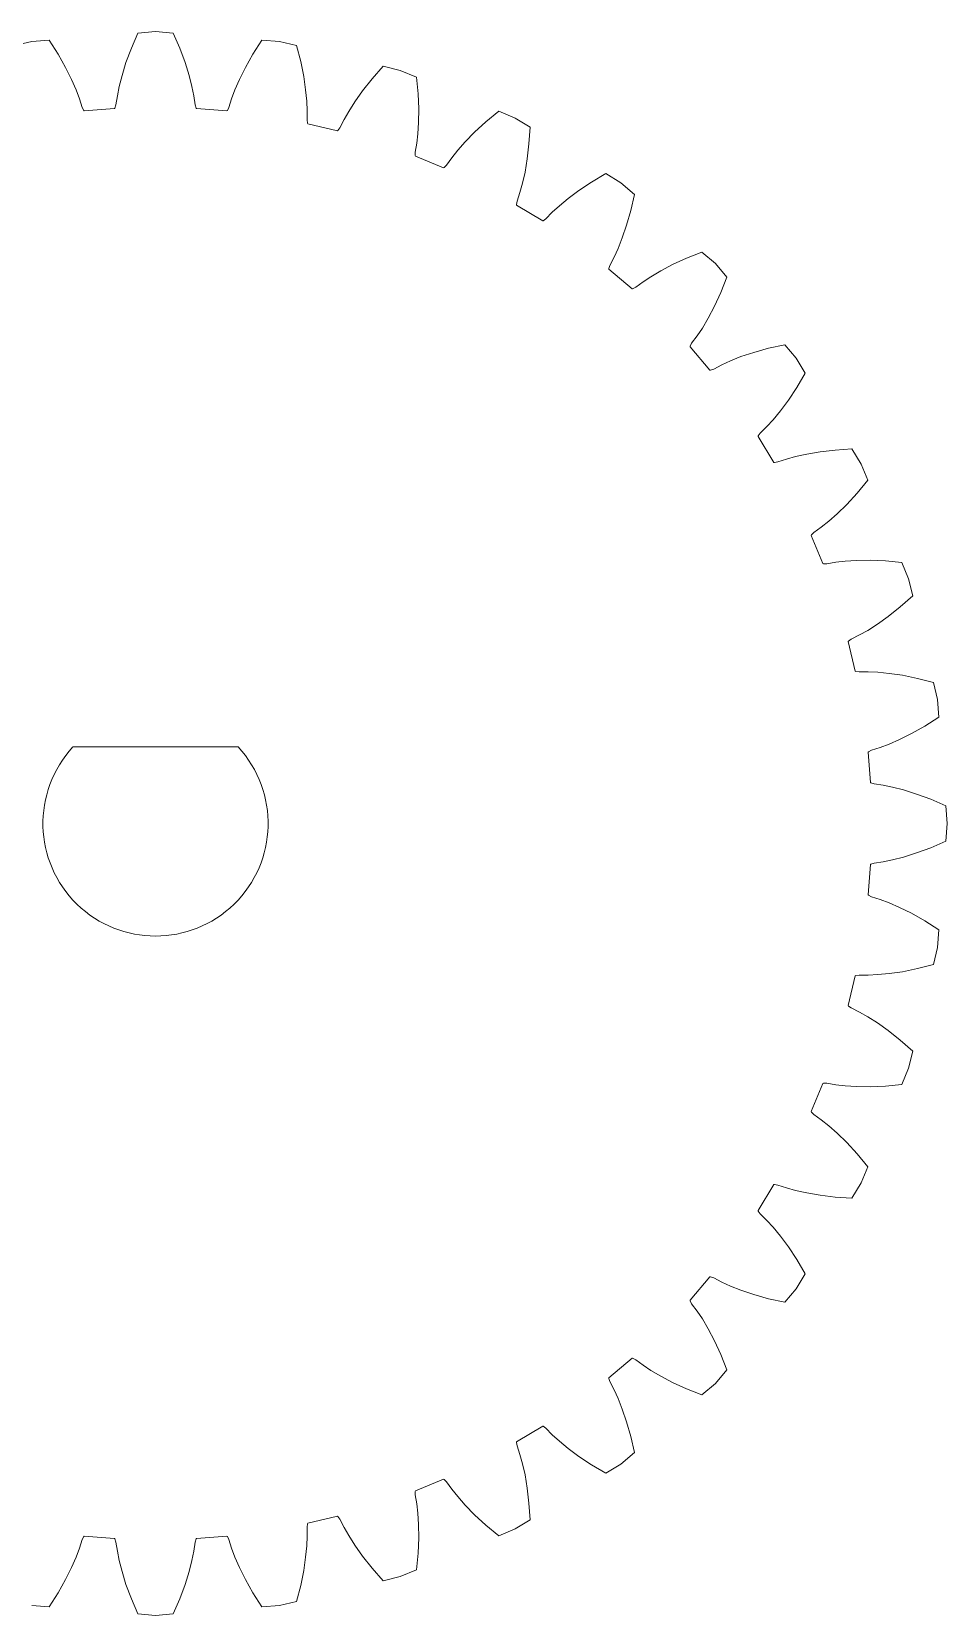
# Model space of a CAD drawing. Header units: inches. Extents: x -0.9 to 14.1, y -1.3 to 4.4.
# Drawn here: x 5.321 to 6.338, y -0.926 to 0.833 of the extents above; entities that cross this region are included whole.
import ezdxf

# ---------------------------------------------------------------- set-up
doc = ezdxf.new("R2010")
doc.units = ezdxf.units.IN
doc.header["$MEASUREMENT"] = 0

msp = doc.modelspace()

# ---------------------------------------------------------------- linework, layer by layer
at = {"color": 1, "lineweight": 5}
for p, q in [((5.4391, 0.8312), (5.4318, 0.8143)), ((5.4586, 0.8328), (5.4391, 0.8312)), ((5.4781, 0.8312), (5.4586, 0.8328)), ((5.4854, 0.8143), (5.4781, 0.8312)), ((5.3211, 0.8219), (5.302, 0.8174)), ((5.3406, 0.8235), (5.3211, 0.8219)), ((5.3505, 0.8079), (5.3406, 0.8235)), ((5.4318, 0.8143), (5.4258, 0.7984)), ((5.4914, 0.7984), (5.4854, 0.8143)), ((5.5766, 0.8235), (5.5667, 0.8079)), ((5.5961, 0.8219), (5.5766, 0.8235)), ((5.6152, 0.8174), (5.5961, 0.8219)), ((5.6198, 0.7995), (5.6152, 0.8174)), ((5.3588, 0.7931), (5.3505, 0.8079)), ((5.3654, 0.7798), (5.3588, 0.7931)), ((5.4258, 0.7984), (5.4214, 0.7842)), ((5.4958, 0.7842), (5.4914, 0.7984)), ((5.5584, 0.7931), (5.5518, 0.7798)), ((5.5667, 0.8079), (5.5584, 0.7931)), ((5.6231, 0.7828), (5.6198, 0.7995)), ((5.7112, 0.7943), (5.6991, 0.7805)), ((5.7303, 0.7897), (5.7112, 0.7943)), ((5.3704, 0.7681), (5.3654, 0.7798)), ((5.4214, 0.7842), (5.4182, 0.7719)), ((5.499, 0.7719), (5.4958, 0.7842)), ((5.5518, 0.7798), (5.5468, 0.7681)), ((5.6253, 0.7681), (5.6231, 0.7828)), ((5.6991, 0.7805), (5.6885, 0.7671)), ((5.7484, 0.7822), (5.7303, 0.7897)), ((5.7501, 0.7639), (5.7484, 0.7822)), ((5.3741, 0.7583), (5.3704, 0.7681)), ((5.3771, 0.7486), (5.3741, 0.7583)), ((5.4162, 0.7616), (5.4147, 0.7515)), ((5.4182, 0.7719), (5.4162, 0.7616)), ((5.501, 0.7616), (5.499, 0.7719)), ((5.5025, 0.7515), (5.501, 0.7616)), ((5.5431, 0.7583), (5.5401, 0.7486)), ((5.5468, 0.7681), (5.5431, 0.7583)), ((5.6265, 0.7555), (5.6253, 0.7681)), ((5.6885, 0.7671), (5.6799, 0.755)), ((5.7508, 0.7469), (5.7501, 0.7639)), ((5.3789, 0.7452), (5.3771, 0.7486)), ((5.3793, 0.7448), (5.3789, 0.7452)), ((5.4131, 0.7475), (5.3793, 0.7448)), ((5.4135, 0.7479), (5.4131, 0.7475)), ((5.4147, 0.7515), (5.4135, 0.7479)), ((5.5037, 0.7479), (5.5025, 0.7515)), ((5.5041, 0.7475), (5.5037, 0.7479)), ((5.5379, 0.7448), (5.5041, 0.7475)), ((5.5384, 0.7452), (5.5379, 0.7448)), ((5.5401, 0.7486), (5.5384, 0.7452)), ((5.6269, 0.745), (5.6265, 0.7555)), ((5.6268, 0.7348), (5.6269, 0.745)), ((5.6731, 0.7443), (5.6679, 0.7351)), ((5.6799, 0.755), (5.6731, 0.7443)), ((5.7507, 0.732), (5.7508, 0.7469)), ((5.8397, 0.7444), (5.8255, 0.7327)), ((5.8578, 0.7369), (5.8397, 0.7444)), ((5.6274, 0.7311), (5.6268, 0.7348)), ((5.6277, 0.7306), (5.6274, 0.7311)), ((5.6607, 0.7226), (5.6277, 0.7306)), ((5.6612, 0.723), (5.6607, 0.7226)), ((5.6634, 0.726), (5.6612, 0.723)), ((5.6679, 0.7351), (5.6634, 0.726)), ((5.7499, 0.7194), (5.7507, 0.732)), ((5.8129, 0.7212), (5.8026, 0.7105)), ((5.8255, 0.7327), (5.8129, 0.7212)), ((5.8745, 0.7267), (5.8578, 0.7369)), ((5.8733, 0.7083), (5.8745, 0.7267)), ((5.747, 0.6989), (5.7487, 0.7089)), ((5.7487, 0.7089), (5.7499, 0.7194)), ((5.8026, 0.7105), (5.7942, 0.701)), ((5.8713, 0.6914), (5.8733, 0.7083)), ((5.7469, 0.6951), (5.747, 0.6989)), ((5.7472, 0.6945), (5.7469, 0.6951)), ((5.7785, 0.6816), (5.7472, 0.6945)), ((5.7876, 0.6928), (5.7818, 0.6845)), ((5.7942, 0.701), (5.7876, 0.6928)), ((5.8689, 0.6768), (5.8713, 0.6914)), ((5.7791, 0.6818), (5.7785, 0.6816)), ((5.7818, 0.6845), (5.7791, 0.6818)), ((5.8661, 0.6644), (5.8689, 0.6768)), ((5.9587, 0.6751), (5.9428, 0.6657)), ((5.9754, 0.6648), (5.9587, 0.6751)), ((5.86, 0.6446), (5.8633, 0.6542)), ((5.8633, 0.6542), (5.8661, 0.6644)), ((5.9287, 0.6563), (5.9167, 0.6474)), ((5.9428, 0.6657), (5.9287, 0.6563)), ((5.9903, 0.6521), (5.9754, 0.6648)), ((5.9863, 0.6342), (5.9903, 0.6521)), ((5.8594, 0.6409), (5.86, 0.6446)), ((5.8595, 0.6403), (5.8594, 0.6409)), ((5.8885, 0.6226), (5.8595, 0.6403)), ((5.907, 0.6393), (5.8992, 0.6322)), ((5.9167, 0.6474), (5.907, 0.6393)), ((5.9817, 0.6178), (5.9863, 0.6342)), ((5.8891, 0.6227), (5.8885, 0.6226)), ((5.8921, 0.6249), (5.8891, 0.6227)), ((5.8992, 0.6322), (5.8921, 0.6249)), ((5.9769, 0.6037), (5.9817, 0.6178)), ((5.9723, 0.5919), (5.9769, 0.6037)), ((5.9632, 0.5733), (5.9679, 0.5823)), ((5.9679, 0.5823), (5.9723, 0.5919)), ((6.0483, 0.5812), (6.0328, 0.5741)), ((6.0654, 0.588), (6.0483, 0.5812)), ((6.0803, 0.5752), (6.0654, 0.588)), ((5.962, 0.5697), (5.9632, 0.5733)), ((5.962, 0.5691), (5.962, 0.5697)), ((5.9878, 0.5471), (5.962, 0.5691)), ((6.0197, 0.5672), (6.0087, 0.5607)), ((6.0328, 0.5741), (6.0197, 0.5672)), ((6.093, 0.5603), (6.0803, 0.5752)), ((5.9884, 0.5471), (5.9878, 0.5471)), ((5.9918, 0.5489), (5.9884, 0.5471)), ((6, 0.5549), (5.9918, 0.5489)), ((6.0087, 0.5607), (6, 0.5549)), ((6.0862, 0.5432), (6.093, 0.5603)), ((6.0723, 0.5146), (6.0792, 0.5278)), ((6.0792, 0.5278), (6.0862, 0.5432)), ((6.0658, 0.5037), (6.0723, 0.5146)), ((6.0539, 0.4868), (6.06, 0.4949)), ((6.06, 0.4949), (6.0658, 0.5037)), ((6.0521, 0.4828), (6.0522, 0.4834)), ((6.0742, 0.457), (6.0521, 0.4828)), ((6.0522, 0.4834), (6.0539, 0.4868)), ((6.1228, 0.4766), (6.1087, 0.4719)), ((6.1392, 0.4812), (6.1228, 0.4766)), ((6.1572, 0.4852), (6.1392, 0.4812)), ((6.1699, 0.4703), (6.1572, 0.4852)), ((6.0784, 0.4581), (6.0748, 0.4569)), ((6.0874, 0.4628), (6.0784, 0.4581)), ((6.0969, 0.4672), (6.0874, 0.4628)), ((6.1087, 0.4719), (6.0969, 0.4672)), ((6.1801, 0.4536), (6.1699, 0.4703)), ((6.0748, 0.4569), (6.0742, 0.457)), ((6.1708, 0.4378), (6.1801, 0.4536)), ((6.1525, 0.4117), (6.1613, 0.4236)), ((6.1613, 0.4236), (6.1708, 0.4378)), ((6.1444, 0.4019), (6.1525, 0.4117)), ((6.1278, 0.384), (6.13, 0.3871)), ((6.13, 0.3871), (6.1373, 0.3942)), ((6.1373, 0.3942), (6.1444, 0.4019)), ((6.1276, 0.3834), (6.1278, 0.384)), ((6.1453, 0.3545), (6.1276, 0.3834)), ((6.2317, 0.3694), (6.2134, 0.3682)), ((6.242, 0.3527), (6.2317, 0.3694)), ((6.1459, 0.3543), (6.1453, 0.3545)), ((6.1497, 0.355), (6.1459, 0.3543)), ((6.1593, 0.3582), (6.1497, 0.355)), ((6.1694, 0.361), (6.1593, 0.3582)), ((6.1818, 0.3638), (6.1694, 0.361)), ((6.1965, 0.3663), (6.1818, 0.3638)), ((6.2134, 0.3682), (6.1965, 0.3663)), ((6.2495, 0.3346), (6.242, 0.3527)), ((6.2377, 0.3204), (6.2495, 0.3346)), ((6.2262, 0.3079), (6.2377, 0.3204)), ((6.2156, 0.2975), (6.2262, 0.3079)), ((6.1896, 0.2767), (6.1978, 0.2826)), ((6.1978, 0.2826), (6.2061, 0.2891)), ((6.2061, 0.2891), (6.2156, 0.2975)), ((6.1866, 0.2735), (6.1869, 0.274)), ((6.1996, 0.2421), (6.1866, 0.2735)), ((6.1869, 0.274), (6.1896, 0.2767)), ((6.2002, 0.2419), (6.1996, 0.2421)), ((6.204, 0.2419), (6.2002, 0.2419)), ((6.214, 0.2436), (6.204, 0.2419)), ((6.2244, 0.2448), (6.214, 0.2436)), ((6.2371, 0.2456), (6.2244, 0.2448)), ((6.252, 0.2458), (6.2371, 0.2456)), ((6.269, 0.2451), (6.252, 0.2458)), ((6.2873, 0.2433), (6.269, 0.2451)), ((6.2948, 0.2252), (6.2873, 0.2433)), ((6.2994, 0.2062), (6.2948, 0.2252)), ((6.2722, 0.1834), (6.2855, 0.194)), ((6.2855, 0.194), (6.2994, 0.2062)), ((6.2601, 0.1748), (6.2722, 0.1834)), ((6.228, 0.1561), (6.2311, 0.1584)), ((6.2311, 0.1584), (6.2402, 0.1629)), ((6.2402, 0.1629), (6.2494, 0.168)), ((6.2494, 0.168), (6.2601, 0.1748)), ((6.2277, 0.1556), (6.228, 0.1561)), ((6.2356, 0.1226), (6.2277, 0.1556)), ((6.2361, 0.1223), (6.2356, 0.1226)), ((6.2399, 0.1218), (6.2361, 0.1223)), ((6.25, 0.1219), (6.2399, 0.1218)), ((6.2606, 0.1214), (6.25, 0.1219)), ((6.2732, 0.1202), (6.2606, 0.1214)), ((6.2879, 0.1181), (6.2732, 0.1202)), ((6.3046, 0.1147), (6.2879, 0.1181)), ((6.3224, 0.1101), (6.3046, 0.1147)), ((6.327, 0.0911), (6.3224, 0.1101)), ((6.3285, 0.0715), (6.327, 0.0911)), ((6.313, 0.0617), (6.3285, 0.0715)), ((6.2848, 0.0467), (6.2982, 0.0533)), ((6.2982, 0.0533), (6.313, 0.0617)), ((5.5503, 0.0385), (5.367, 0.0385)), ((6.2536, 0.035), (6.2633, 0.038)), ((6.2633, 0.038), (6.2732, 0.0417)), ((6.2732, 0.0417), (6.2848, 0.0467)), ((6.2498, 0.0328), (6.2502, 0.0333)), ((6.2525, -0.001), (6.2498, 0.0328)), ((6.2502, 0.0333), (6.2536, 0.035)), ((6.253, -0.0014), (6.2525, -0.001)), ((6.2566, -0.0025), (6.253, -0.0014)), ((6.2666, -0.004), (6.2566, -0.0025)), ((6.277, -0.0061), (6.2666, -0.004)), ((6.2893, -0.0092), (6.277, -0.0061)), ((6.3034, -0.0137), (6.2893, -0.0092)), ((6.3194, -0.0196), (6.3034, -0.0137)), ((6.3363, -0.0269), (6.3194, -0.0196)), ((6.3378, -0.0465), (6.3363, -0.0269)), ((6.3363, -0.066), (6.3378, -0.0465)), ((6.3194, -0.0733), (6.3363, -0.066)), ((6.2666, -0.0889), (6.277, -0.0868)), ((6.277, -0.0868), (6.2893, -0.0837)), ((6.2893, -0.0837), (6.3034, -0.0792)), ((6.3034, -0.0792), (6.3194, -0.0733)), ((6.2498, -0.1257), (6.2525, -0.0919)), ((6.2525, -0.0919), (6.253, -0.0915)), ((6.253, -0.0915), (6.2566, -0.0904)), ((6.2566, -0.0904), (6.2666, -0.0889)), ((6.2502, -0.1262), (6.2498, -0.1257)), ((6.2536, -0.1279), (6.2502, -0.1262)), ((6.2633, -0.1309), (6.2536, -0.1279)), ((6.2732, -0.1346), (6.2633, -0.1309)), ((6.2848, -0.1396), (6.2732, -0.1346)), ((6.2982, -0.1462), (6.2848, -0.1396)), ((6.313, -0.1546), (6.2982, -0.1462)), ((6.3285, -0.1645), (6.313, -0.1546)), ((6.327, -0.184), (6.3285, -0.1645)), ((6.3224, -0.203), (6.327, -0.184)), ((6.2732, -0.2131), (6.2879, -0.211)), ((6.2879, -0.211), (6.3046, -0.2076)), ((6.3046, -0.2076), (6.3224, -0.203)), ((6.2277, -0.2485), (6.2356, -0.2156)), ((6.2356, -0.2156), (6.2361, -0.2152)), ((6.2361, -0.2152), (6.2399, -0.2147)), ((6.2399, -0.2147), (6.25, -0.2148)), ((6.25, -0.2148), (6.2606, -0.2143)), ((6.2606, -0.2143), (6.2732, -0.2131)), ((6.228, -0.2491), (6.2277, -0.2485)), ((6.2311, -0.2513), (6.228, -0.2491)), ((6.2402, -0.2558), (6.2311, -0.2513)), ((6.2494, -0.261), (6.2402, -0.2558)), ((6.2601, -0.2678), (6.2494, -0.261)), ((6.2722, -0.2764), (6.2601, -0.2678)), ((6.2855, -0.2869), (6.2722, -0.2764)), ((6.2994, -0.2991), (6.2855, -0.2869)), ((6.2948, -0.3181), (6.2994, -0.2991)), ((6.2873, -0.3363), (6.2948, -0.3181)), ((6.1866, -0.3664), (6.1996, -0.335)), ((6.1996, -0.335), (6.2002, -0.3348)), ((6.2002, -0.3348), (6.204, -0.3348)), ((6.204, -0.3348), (6.214, -0.3365)), ((6.214, -0.3365), (6.2244, -0.3377)), ((6.2244, -0.3377), (6.2371, -0.3385)), ((6.2371, -0.3385), (6.252, -0.3387)), ((6.252, -0.3387), (6.269, -0.338)), ((6.269, -0.338), (6.2873, -0.3363)), ((6.1869, -0.3669), (6.1866, -0.3664)), ((6.1896, -0.3696), (6.1869, -0.3669)), ((6.1978, -0.3755), (6.1896, -0.3696)), ((6.2061, -0.382), (6.1978, -0.3755)), ((6.2156, -0.3904), (6.2061, -0.382)), ((6.2262, -0.4008), (6.2156, -0.3904)), ((6.2377, -0.4133), (6.2262, -0.4008)), ((6.2495, -0.4275), (6.2377, -0.4133)), ((6.242, -0.4456), (6.2495, -0.4275)), ((6.1276, -0.4763), (6.1453, -0.4474)), ((6.1453, -0.4474), (6.1459, -0.4473)), ((6.1459, -0.4473), (6.1497, -0.4479)), ((6.1497, -0.4479), (6.1593, -0.4511)), ((6.1593, -0.4511), (6.1694, -0.4539)), ((6.1694, -0.4539), (6.1818, -0.4567)), ((6.1818, -0.4567), (6.1965, -0.4592)), ((6.2317, -0.4623), (6.242, -0.4456)), ((6.1965, -0.4592), (6.2134, -0.4612)), ((6.2134, -0.4612), (6.2317, -0.4623)), ((6.1278, -0.4769), (6.1276, -0.4763)), ((6.13, -0.48), (6.1278, -0.4769)), ((6.1373, -0.4871), (6.13, -0.48)), ((6.1444, -0.4948), (6.1373, -0.4871)), ((6.1525, -0.5046), (6.1444, -0.4948)), ((6.1613, -0.5165), (6.1525, -0.5046)), ((6.1708, -0.5307), (6.1613, -0.5165)), ((6.1801, -0.5465), (6.1708, -0.5307)), ((6.0521, -0.5757), (6.0742, -0.5499)), ((6.0742, -0.5499), (6.0748, -0.5498)), ((6.0748, -0.5498), (6.0784, -0.551)), ((6.0784, -0.551), (6.0874, -0.5557)), ((6.0874, -0.5557), (6.0969, -0.5601)), ((6.0969, -0.5601), (6.1087, -0.5648)), ((6.1699, -0.5632), (6.1801, -0.5465)), ((6.0522, -0.5763), (6.0521, -0.5757)), ((6.0539, -0.5797), (6.0522, -0.5763)), ((6.06, -0.5878), (6.0539, -0.5797)), ((6.1087, -0.5648), (6.1228, -0.5695)), ((6.1228, -0.5695), (6.1392, -0.5741)), ((6.1392, -0.5741), (6.1572, -0.5781)), ((6.1572, -0.5781), (6.1699, -0.5632)), ((6.0658, -0.5966), (6.06, -0.5878)), ((6.0723, -0.6075), (6.0658, -0.5966)), ((6.0792, -0.6207), (6.0723, -0.6075)), ((6.0862, -0.6361), (6.0792, -0.6207)), ((5.962, -0.662), (5.9878, -0.64)), ((5.9878, -0.64), (5.9884, -0.64)), ((5.9884, -0.64), (5.9918, -0.6418)), ((5.9918, -0.6418), (6, -0.6478)), ((6, -0.6478), (6.0087, -0.6537)), ((6.093, -0.6532), (6.0862, -0.6361)), ((5.962, -0.6626), (5.962, -0.662)), ((5.9632, -0.6662), (5.962, -0.6626)), ((5.9679, -0.6752), (5.9632, -0.6662)), ((6.0087, -0.6537), (6.0197, -0.6601)), ((6.0197, -0.6601), (6.0328, -0.667)), ((6.0328, -0.667), (6.0483, -0.6741)), ((6.0654, -0.6809), (6.0803, -0.6682)), ((6.0803, -0.6682), (6.093, -0.6532)), ((5.9723, -0.6848), (5.9679, -0.6752)), ((5.9769, -0.6966), (5.9723, -0.6848)), ((6.0483, -0.6741), (6.0654, -0.6809)), ((5.9817, -0.7107), (5.9769, -0.6966)), ((5.8595, -0.7332), (5.8885, -0.7155)), ((5.8885, -0.7155), (5.8891, -0.7156)), ((5.8891, -0.7156), (5.8921, -0.7179)), ((5.8921, -0.7179), (5.8992, -0.7251)), ((5.9863, -0.7271), (5.9817, -0.7107)), ((5.8594, -0.7338), (5.8595, -0.7332)), ((5.86, -0.7375), (5.8594, -0.7338)), ((5.8633, -0.7471), (5.86, -0.7375)), ((5.8992, -0.7251), (5.907, -0.7322)), ((5.907, -0.7322), (5.9167, -0.7403)), ((5.9903, -0.745), (5.9863, -0.7271)), ((5.8661, -0.7573), (5.8633, -0.7471)), ((5.9167, -0.7403), (5.9287, -0.7492)), ((5.9287, -0.7492), (5.9428, -0.7586)), ((5.9754, -0.7578), (5.9903, -0.745)), ((5.8689, -0.7697), (5.8661, -0.7573)), ((5.8713, -0.7843), (5.8689, -0.7697)), ((5.9428, -0.7586), (5.9587, -0.768)), ((5.9587, -0.768), (5.9754, -0.7578)), ((5.7469, -0.788), (5.7472, -0.7875)), ((5.747, -0.7918), (5.7469, -0.788)), ((5.7472, -0.7875), (5.7785, -0.7745)), ((5.7785, -0.7745), (5.7791, -0.7747)), ((5.7791, -0.7747), (5.7818, -0.7774)), ((5.7818, -0.7774), (5.7876, -0.7857)), ((5.7876, -0.7857), (5.7942, -0.7939)), ((5.8733, -0.8012), (5.8713, -0.7843)), ((5.7487, -0.8018), (5.747, -0.7918)), ((5.7499, -0.8123), (5.7487, -0.8018)), ((5.7942, -0.7939), (5.8026, -0.8035)), ((5.8026, -0.8035), (5.8129, -0.8141)), ((5.8745, -0.8196), (5.8733, -0.8012)), ((5.6268, -0.8277), (5.6274, -0.824)), ((5.6274, -0.824), (5.6277, -0.8235)), ((5.6277, -0.8235), (5.6607, -0.8156)), ((5.6607, -0.8156), (5.6612, -0.8159)), ((5.6612, -0.8159), (5.6634, -0.819)), ((5.6634, -0.819), (5.6679, -0.8281)), ((5.7507, -0.825), (5.7499, -0.8123)), ((5.7508, -0.8398), (5.7507, -0.825)), ((5.8129, -0.8141), (5.8255, -0.8256)), ((5.8255, -0.8256), (5.8397, -0.8373)), ((5.8578, -0.8298), (5.8745, -0.8196)), ((5.3741, -0.8512), (5.3771, -0.8415)), ((5.3771, -0.8415), (5.3789, -0.8381)), ((5.3789, -0.8381), (5.3793, -0.8377)), ((5.3793, -0.8377), (5.4131, -0.8404)), ((5.4131, -0.8404), (5.4135, -0.8408)), ((5.4135, -0.8408), (5.4147, -0.8444)), ((5.5025, -0.8444), (5.5037, -0.8408)), ((5.5037, -0.8408), (5.5041, -0.8404)), ((5.5041, -0.8404), (5.5379, -0.8377)), ((5.5379, -0.8377), (5.5384, -0.8381)), ((5.5384, -0.8381), (5.5401, -0.8415)), ((5.5401, -0.8415), (5.5431, -0.8512)), ((5.6265, -0.8484), (5.6269, -0.8379)), ((5.6269, -0.8379), (5.6268, -0.8277)), ((5.6679, -0.8281), (5.6731, -0.8372)), ((5.6731, -0.8372), (5.6799, -0.8479)), ((5.7501, -0.8568), (5.7508, -0.8398)), ((5.8397, -0.8373), (5.8578, -0.8298)), ((5.3654, -0.8727), (5.3704, -0.861)), ((5.3704, -0.861), (5.3741, -0.8512)), ((5.4147, -0.8444), (5.4162, -0.8545)), ((5.4162, -0.8545), (5.4182, -0.8648)), ((5.499, -0.8648), (5.501, -0.8545)), ((5.501, -0.8545), (5.5025, -0.8444)), ((5.5431, -0.8512), (5.5468, -0.861)), ((5.5468, -0.861), (5.5518, -0.8727)), ((5.6231, -0.8758), (5.6253, -0.8611)), ((5.6253, -0.8611), (5.6265, -0.8484)), ((5.6799, -0.8479), (5.6885, -0.8601)), ((5.6885, -0.8601), (5.6991, -0.8734)), ((5.7484, -0.8751), (5.7501, -0.8568)), ((5.3588, -0.886), (5.3654, -0.8727)), ((5.4182, -0.8648), (5.4214, -0.8771)), ((5.4214, -0.8771), (5.4258, -0.8913)), ((5.4914, -0.8913), (5.4958, -0.8771)), ((5.4958, -0.8771), (5.499, -0.8648)), ((5.5518, -0.8727), (5.5584, -0.886)), ((5.6198, -0.8924), (5.6231, -0.8758)), ((5.6991, -0.8734), (5.7112, -0.8872)), ((5.7303, -0.8826), (5.7484, -0.8751)), ((5.3505, -0.9008), (5.3588, -0.886)), ((5.4258, -0.8913), (5.4318, -0.9072)), ((5.4854, -0.9072), (5.4914, -0.8913)), ((5.5584, -0.886), (5.5667, -0.9008)), ((5.6152, -0.9103), (5.6198, -0.8924)), ((5.7112, -0.8872), (5.7303, -0.8826)), ((5.3406, -0.9164), (5.3505, -0.9008)), ((5.4318, -0.9072), (5.4391, -0.9241)), ((5.4781, -0.9241), (5.4854, -0.9072)), ((5.5667, -0.9008), (5.5766, -0.9164)), ((5.5961, -0.9148), (5.6152, -0.9103)), ((5.3211, -0.9148), (5.3406, -0.9164)), ((5.4391, -0.9241), (5.4586, -0.9257)), ((5.4586, -0.9257), (5.4781, -0.9241)), ((5.5766, -0.9164), (5.5961, -0.9148))]:
    msp.add_line(p, q, dxfattribs=at)
msp.add_arc((5.4586, -0.0465), 0.125, 137.1564, 42.8436, dxfattribs=at)

doc.saveas('drawing.dxf')
